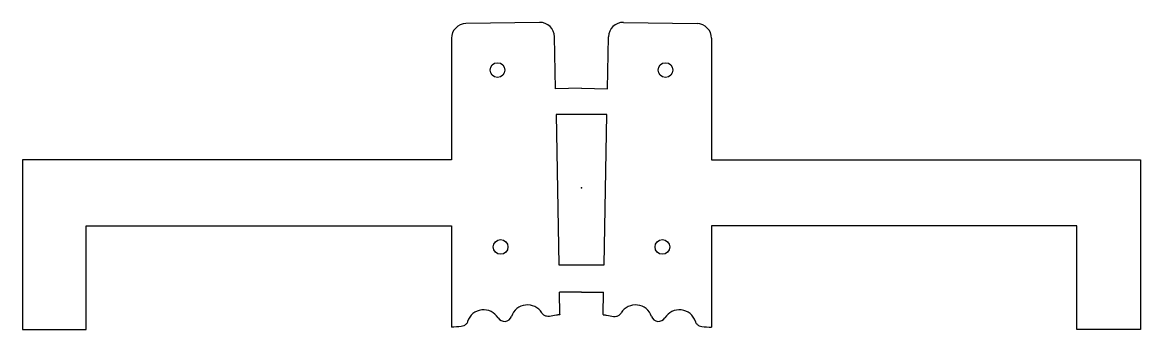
# Model space of a CAD drawing. Header units: millimetres. Extents: x -38.1 to 38.1, y -9.7 to 11.3.
import ezdxf

# ---------------------------------------------------------------- set-up
doc = ezdxf.new("R2010")
doc.units = ezdxf.units.MM
doc.layers.get('0').update_dxf_attribs({"linetype": 'CONTINUOUS'})

msp = doc.modelspace()

# ---------------------------------------------------------------- linework, layer by layer
for p, q in [((-2.856, 11.278), (-7.87, 11.191)), ((2.856, 11.278), (7.87, 11.191)), ((-8.853, 10.191), (-8.853, 1.917)), ((-1.77, 6.75), (-1.839, 10.298)), ((1.77, 6.75), (1.839, 10.298)), ((8.853, 10.191), (8.853, 1.917)), ((0, 6.785), (-1.77, 6.75)), ((0, 6.785), (1.77, 6.75)), ((-8.853, 1.917), (-38.086, 1.917)), ((-38.086, 1.917), (-38.086, -2.583)), ((8.853, 1.917), (38.086, 1.917)), ((38.086, 1.917), (38.086, -2.583)), ((-38.086, -2.583), (-38.086, -9.666)), ((-33.751, -9.666), (-33.751, -2.583)), ((-33.751, -2.583), (-8.853, -2.583)), ((-8.853, -2.583), (-8.853, -9.507)), ((33.751, -2.583), (8.853, -2.583)), ((8.853, -2.583), (8.853, -9.507)), ((33.751, -9.666), (33.751, -2.583)), ((38.086, -2.583), (38.086, -9.666)), ((0, -7.109), (-1.501, -7.109)), ((-1.471, -8.644), (-1.501, -7.109)), ((0, -7.109), (1.501, -7.109)), ((1.471, -8.644), (1.501, -7.109)), ((-38.086, -9.666), (-33.751, -9.666)), ((38.086, -9.666), (33.751, -9.666))]:
    msp.add_line(p, q)
msp.add_lwpolyline([(0, 4.997), (-1.736, 4.997), (-1.537, -5.245), (0, -5.245), (1.537, -5.245), (1.736, 4.997)], close=True)
for centre in [(-5.722, 8.027), (5.722, 8.027), (-5.512, -4.032), (5.512, -4.032)]:
    msp.add_circle(centre, 0.5)
for centre, radius, start, end in [((-7.853, 10.191), 1, 91, 180.00015), ((-2.839, 10.278), 1, 1.11155, 91), ((2.839, 10.278), 1, 89, 178.88845), ((7.853, 10.191), 1, -0.00015, 89), ((-6.663, -9.465), 1.15, 31.52279, 161.84108), ((-3.682, -9.13), 1.15, 31.56557, 161.31757), ((3.682, -9.13), 1.15, 18.68243, 148.43443), ((6.663, -9.465), 1.15, 18.15892, 148.47721), ((-5.251, -8.599), 0.506, 211.52279, 341.31757), ((5.251, -8.599), 0.506, 198.68243, 328.47721)]:
    msp.add_arc(centre, radius, start, end)
for points, knots in [([(-7.756, -9.107), (-7.777, -9.17), (-7.809, -9.227), (-7.895, -9.328), (-7.947, -9.369), (-8.064, -9.429), (-8.128, -9.448), (-8.194, -9.453)], [0, 0, 0, 0, 0.01974535, 0.01974535, 0.0394907, 0.0394907, 0.05929382, 0.05929382, 0.05929382, 0.05929382]), ([(-2.191, -8.764), (-2.256, -8.774), (-2.323, -8.771), (-2.451, -8.741), (-2.512, -8.713), (-2.621, -8.635), (-2.667, -8.585), (-2.702, -8.528)], [0, 0, 0, 0, 0.01983322, 0.01983322, 0.03966645, 0.03966645, 0.05991144, 0.05991144, 0.05991144, 0.05991144]), ([(-1.471, -8.644), (-1.479, -8.646), (-1.487, -8.647), (-1.494, -8.648), (-1.566, -8.661), (-1.637, -8.673), (-1.71, -8.685), (-1.868, -8.712), (-2.029, -8.738), (-2.191, -8.764)], [-1.70321529, -1.70321529, -1.70321529, -1.70321529, -1.70073938, -1.70073938, -1.70073938, -1.67739223, -1.67739223, -1.67739223, -1.6262314, -1.6262314, -1.6262314, -1.6262314]), ([(1.471, -8.644), (1.479, -8.646), (1.487, -8.647), (1.494, -8.648), (1.566, -8.661), (1.637, -8.673), (1.71, -8.685), (1.868, -8.712), (2.029, -8.738), (2.191, -8.764)], [-1.70321529, -1.70321529, -1.70321529, -1.70321529, -1.70073938, -1.70073938, -1.70073938, -1.67739223, -1.67739223, -1.67739223, -1.6262314, -1.6262314, -1.6262314, -1.6262314]), ([(2.191, -8.764), (2.256, -8.774), (2.323, -8.771), (2.451, -8.741), (2.512, -8.713), (2.621, -8.635), (2.667, -8.585), (2.702, -8.528)], [0, 0, 0, 0, 0.01983322, 0.01983322, 0.03966645, 0.03966645, 0.05991144, 0.05991144, 0.05991144, 0.05991144]), ([(7.756, -9.107), (7.777, -9.17), (7.809, -9.227), (7.895, -9.328), (7.947, -9.369), (8.064, -9.429), (8.128, -9.448), (8.194, -9.453)], [0, 0, 0, 0, 0.01974535, 0.01974535, 0.0394907, 0.0394907, 0.05929382, 0.05929382, 0.05929382, 0.05929382])]:
    msp.add_open_spline(points, degree=3, knots=knots)
for points in [[(-8.194, -9.453), (-8.413, -9.472), (-8.633, -9.49), (-8.853, -9.507)], [(8.194, -9.453), (8.413, -9.472), (8.633, -9.49), (8.853, -9.507)]]:
    msp.add_open_spline(points, degree=3)
msp.add_point((0, 0))

doc.saveas('drawing.dxf')
